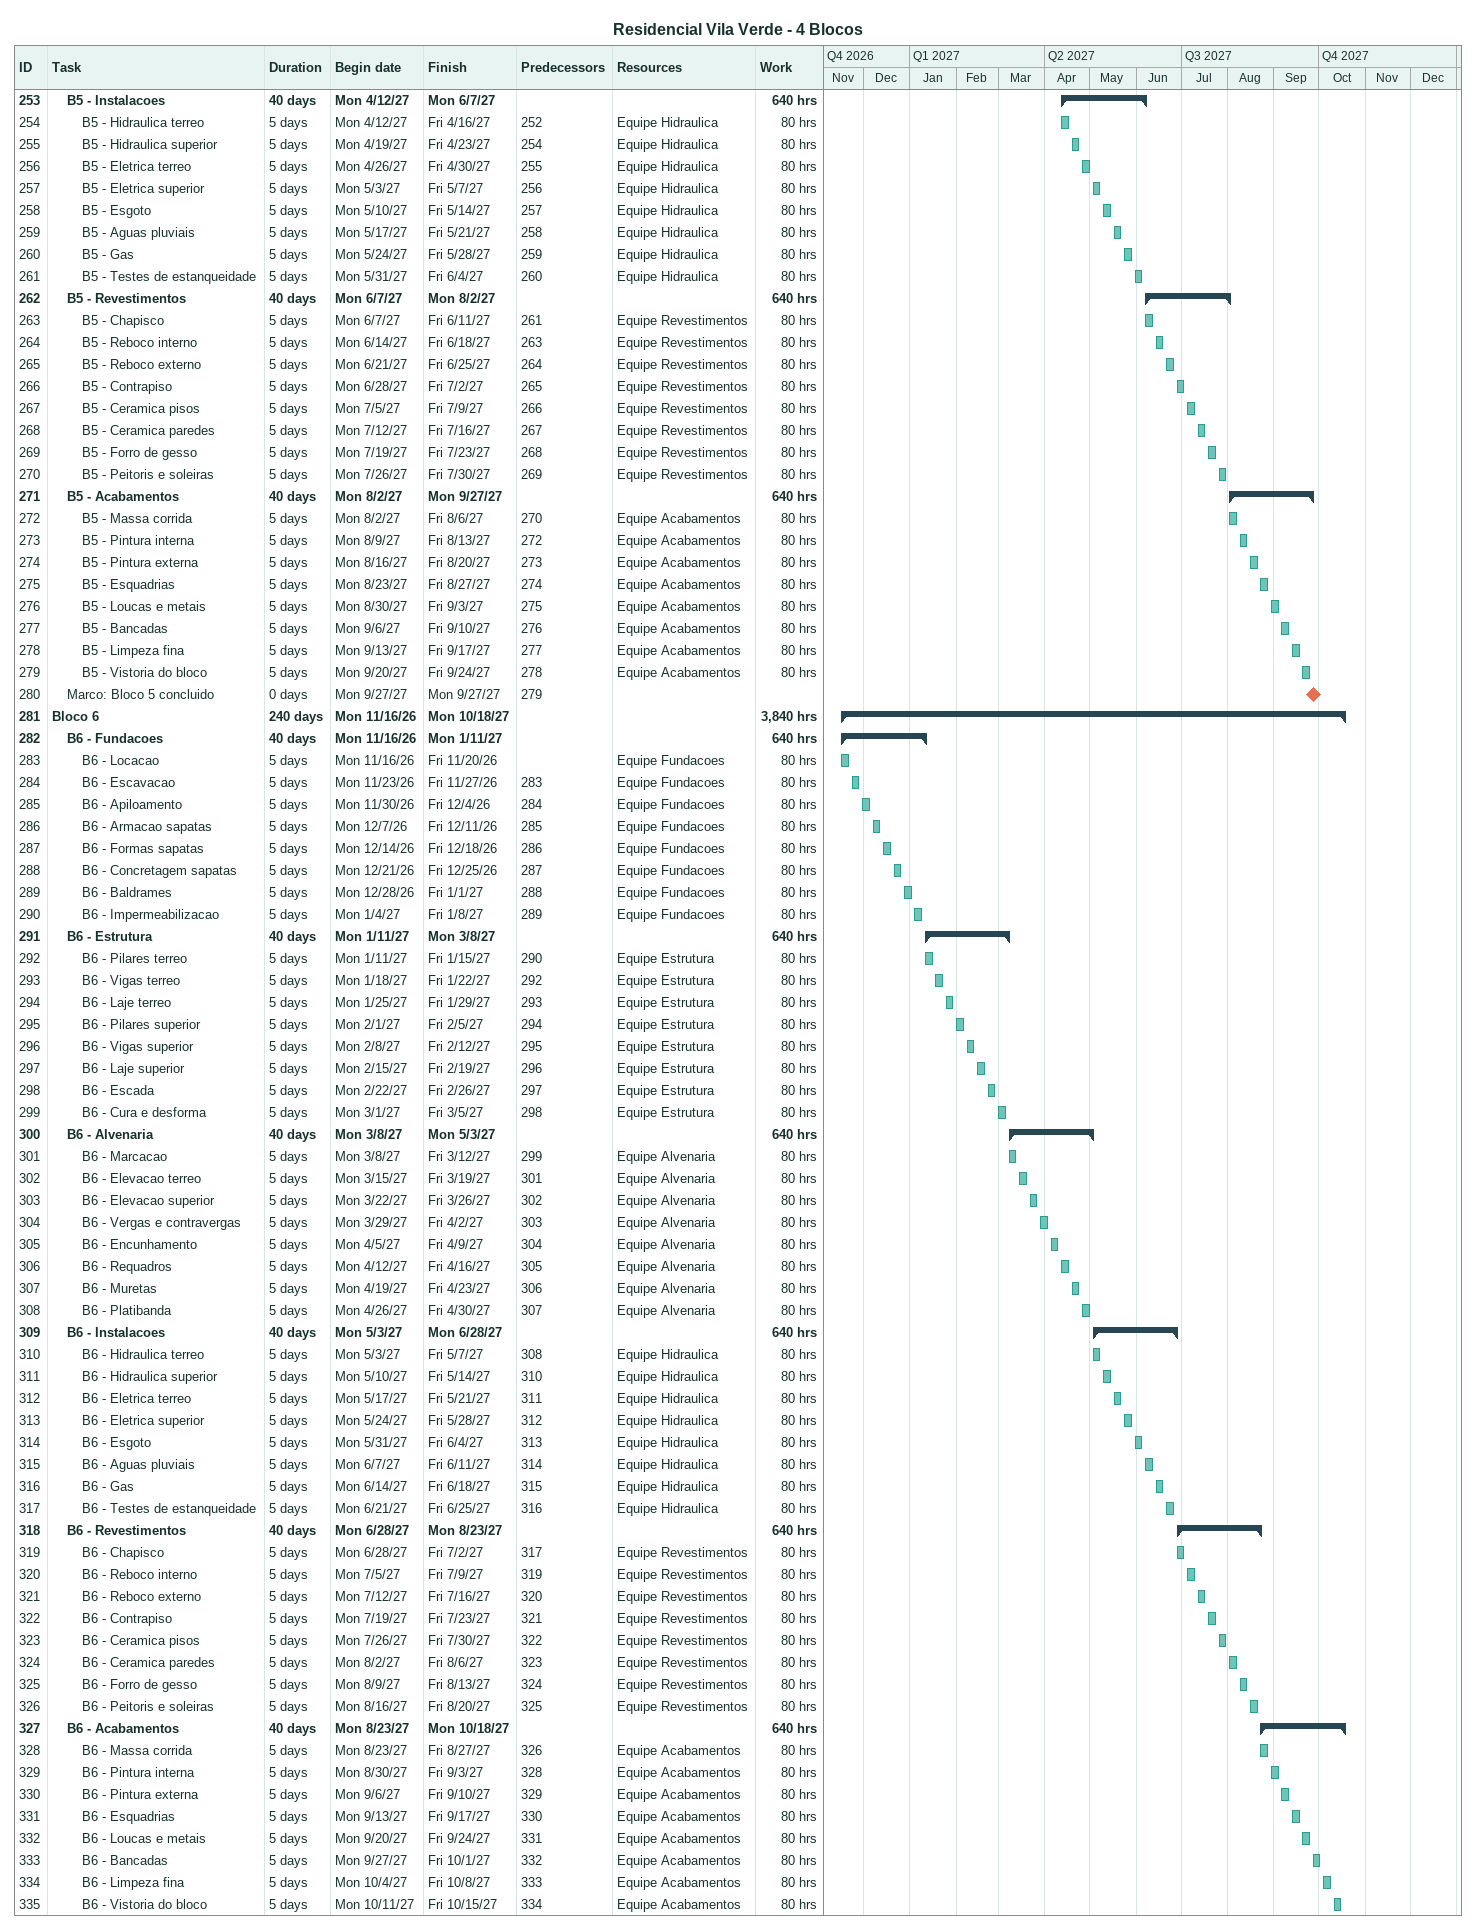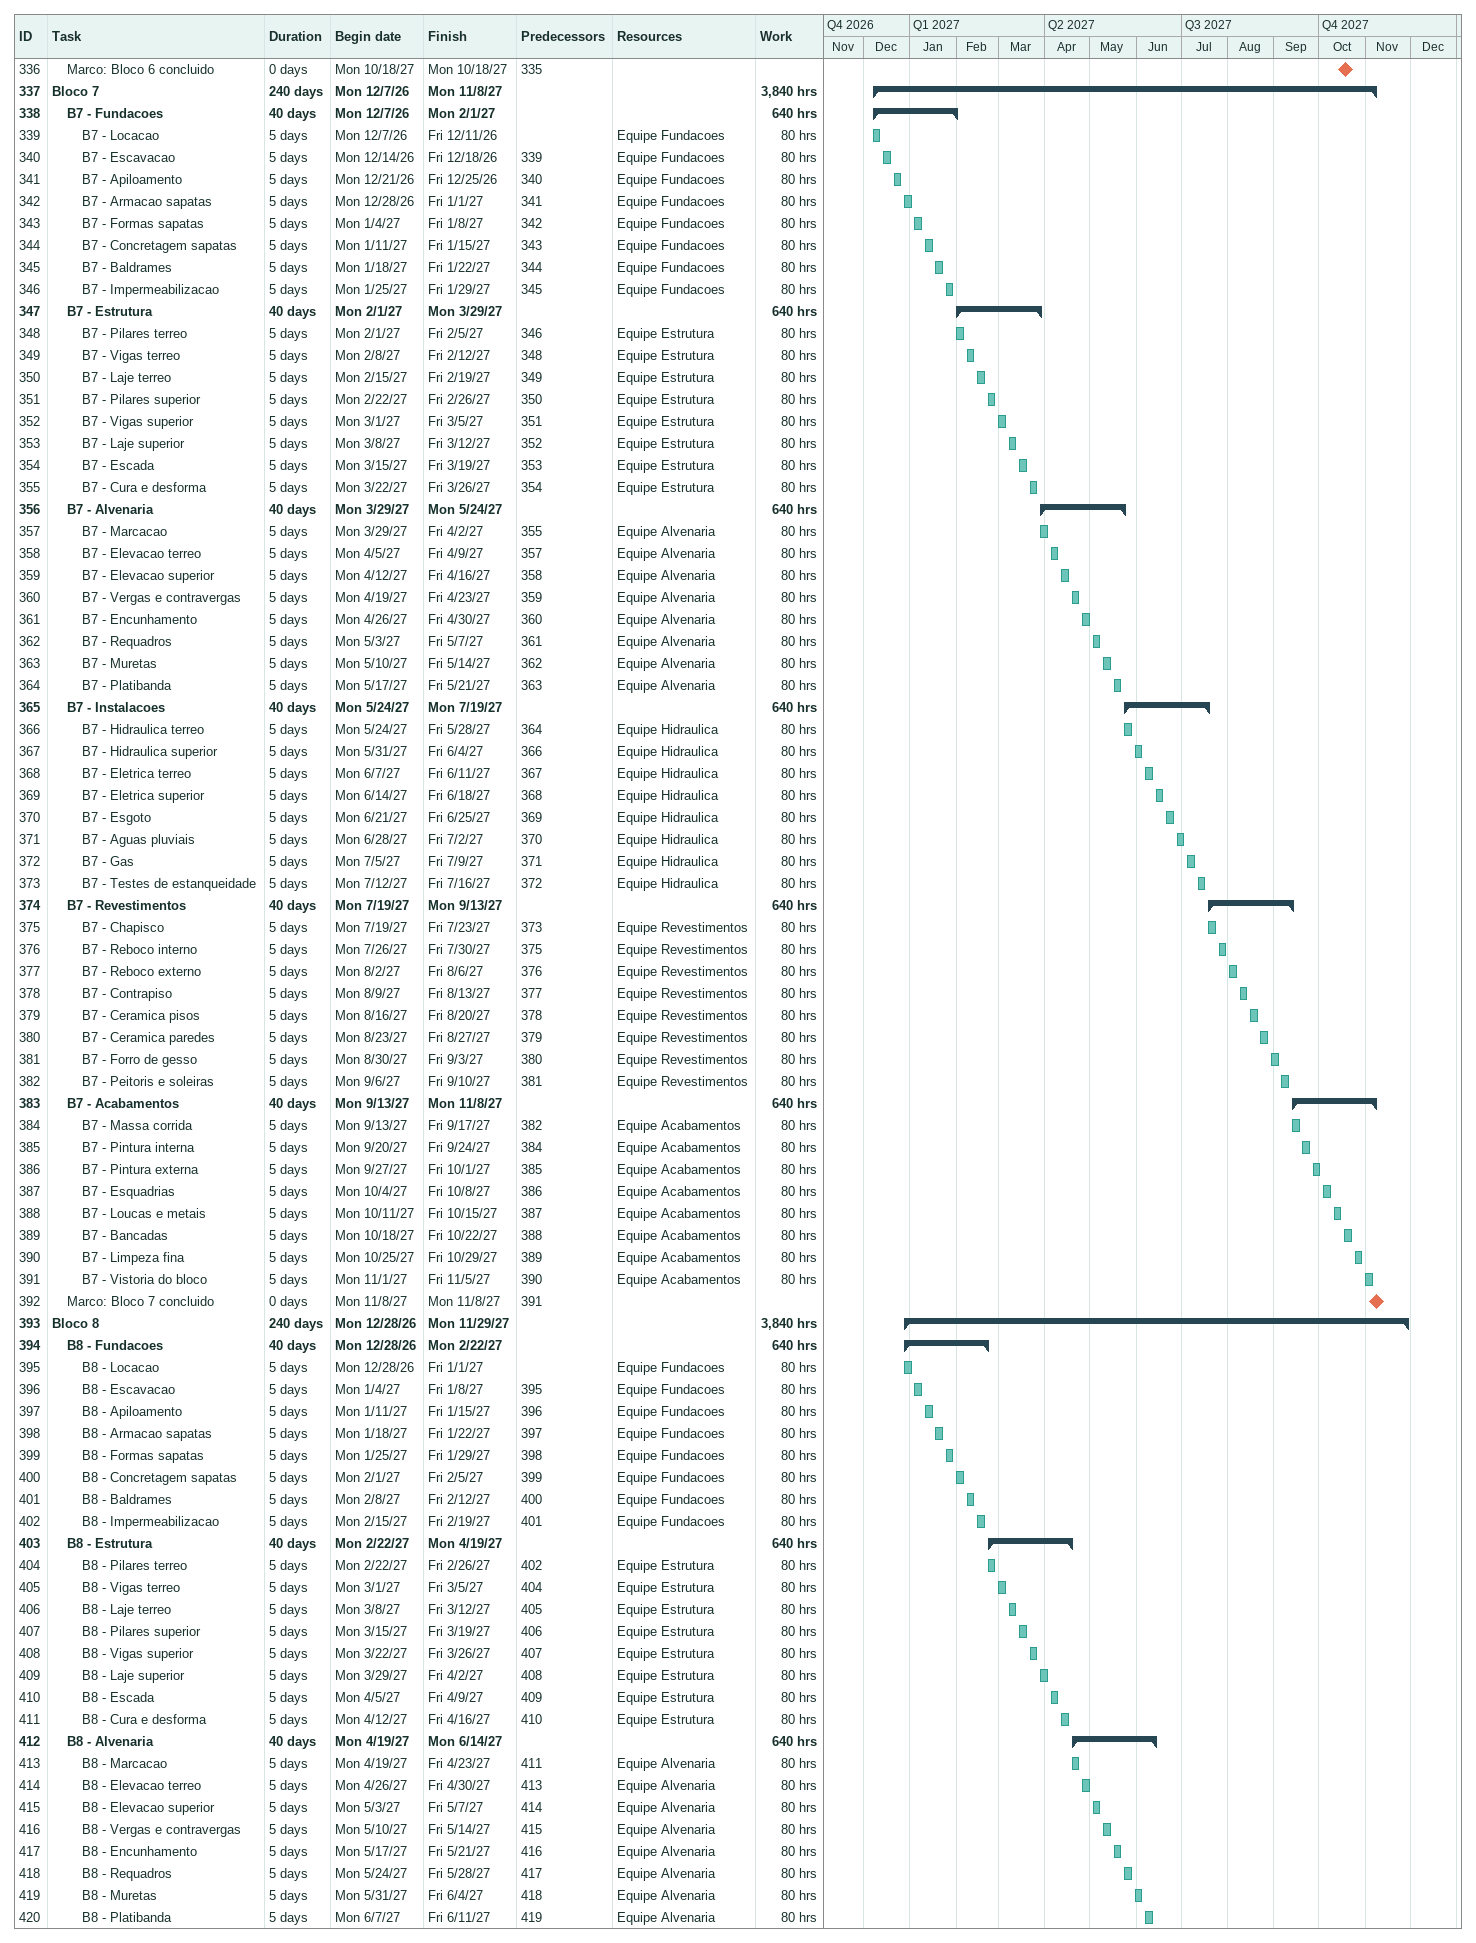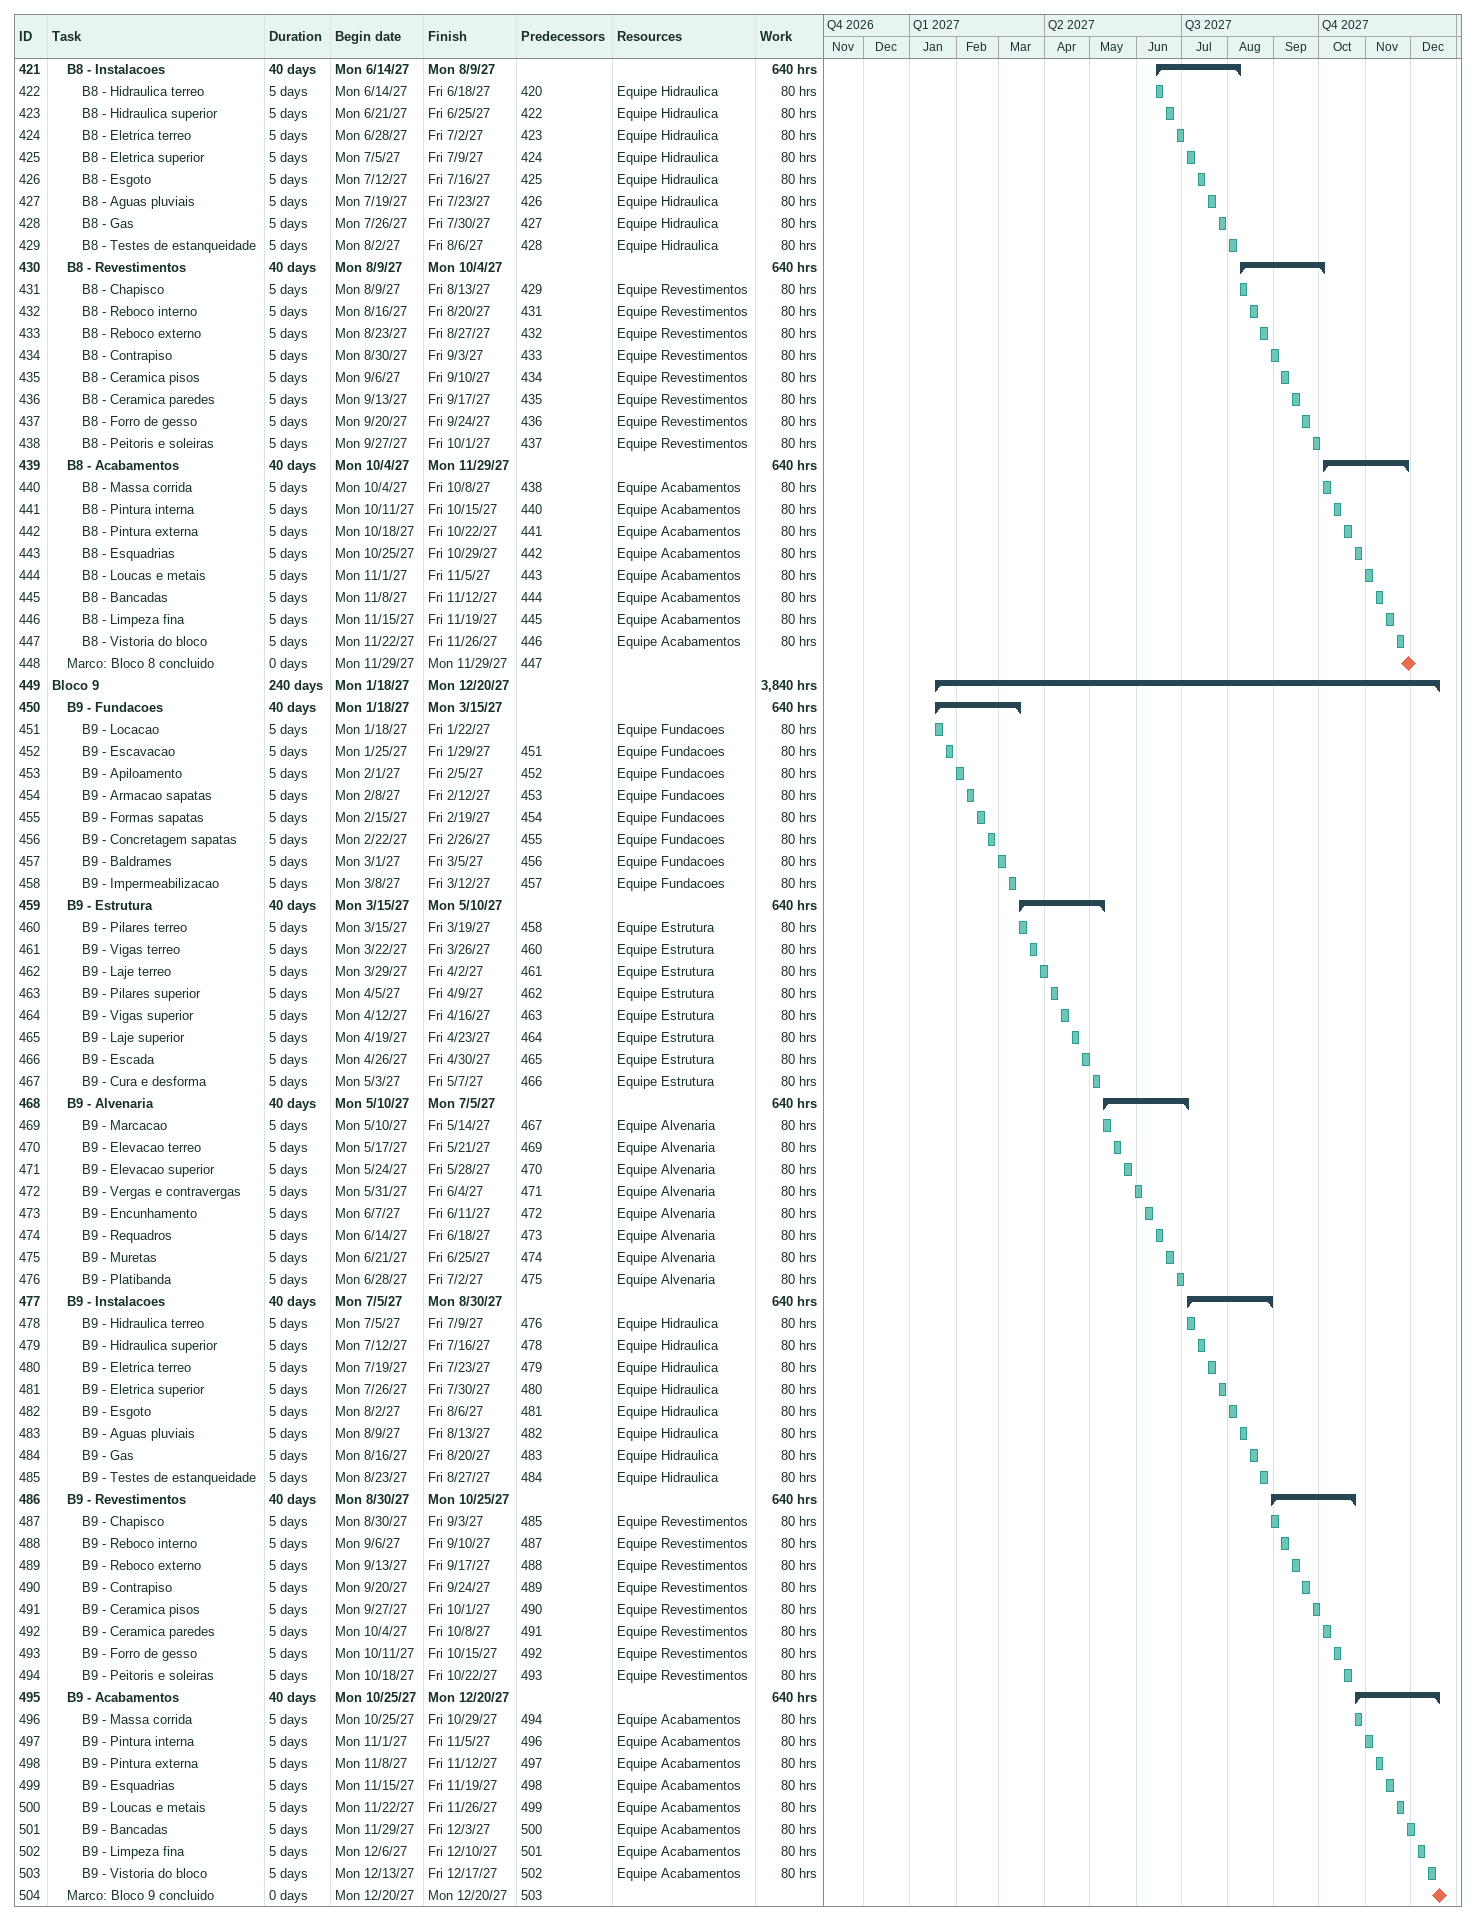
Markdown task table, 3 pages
Residencial Vila Verde - 4 Blocos

| ID | Level | Task | Duration | Start | Finish | Predecessors | Resources | Work (h) |
|---|---|---|---|---|---|---|---|---|
| 253 | 2 | **B5 - Instalacoes** | 40d | 2027-04-12 | 2027-06-07 |  |  | 640 |
| 254 | 3 | B5 - Hidraulica terreo | 5d | 2027-04-12 | 2027-04-16 | 252 | Equipe Hidraulica | 80 |
| 255 | 3 | B5 - Hidraulica superior | 5d | 2027-04-19 | 2027-04-23 | 254 | Equipe Hidraulica | 80 |
| 256 | 3 | B5 - Eletrica terreo | 5d | 2027-04-26 | 2027-04-30 | 255 | Equipe Hidraulica | 80 |
| 257 | 3 | B5 - Eletrica superior | 5d | 2027-05-03 | 2027-05-07 | 256 | Equipe Hidraulica | 80 |
| 258 | 3 | B5 - Esgoto | 5d | 2027-05-10 | 2027-05-14 | 257 | Equipe Hidraulica | 80 |
| 259 | 3 | B5 - Aguas pluviais | 5d | 2027-05-17 | 2027-05-21 | 258 | Equipe Hidraulica | 80 |
| 260 | 3 | B5 - Gas | 5d | 2027-05-24 | 2027-05-28 | 259 | Equipe Hidraulica | 80 |
| 261 | 3 | B5 - Testes de estanqueidade | 5d | 2027-05-31 | 2027-06-04 | 260 | Equipe Hidraulica | 80 |
| 262 | 2 | **B5 - Revestimentos** | 40d | 2027-06-07 | 2027-08-02 |  |  | 640 |
| 263 | 3 | B5 - Chapisco | 5d | 2027-06-07 | 2027-06-11 | 261 | Equipe Revestimentos | 80 |
| 264 | 3 | B5 - Reboco interno | 5d | 2027-06-14 | 2027-06-18 | 263 | Equipe Revestimentos | 80 |
| 265 | 3 | B5 - Reboco externo | 5d | 2027-06-21 | 2027-06-25 | 264 | Equipe Revestimentos | 80 |
| 266 | 3 | B5 - Contrapiso | 5d | 2027-06-28 | 2027-07-02 | 265 | Equipe Revestimentos | 80 |
| 267 | 3 | B5 - Ceramica pisos | 5d | 2027-07-05 | 2027-07-09 | 266 | Equipe Revestimentos | 80 |
| 268 | 3 | B5 - Ceramica paredes | 5d | 2027-07-12 | 2027-07-16 | 267 | Equipe Revestimentos | 80 |
| 269 | 3 | B5 - Forro de gesso | 5d | 2027-07-19 | 2027-07-23 | 268 | Equipe Revestimentos | 80 |
| 270 | 3 | B5 - Peitoris e soleiras | 5d | 2027-07-26 | 2027-07-30 | 269 | Equipe Revestimentos | 80 |
| 271 | 2 | **B5 - Acabamentos** | 40d | 2027-08-02 | 2027-09-27 |  |  | 640 |
| 272 | 3 | B5 - Massa corrida | 5d | 2027-08-02 | 2027-08-06 | 270 | Equipe Acabamentos | 80 |
| 273 | 3 | B5 - Pintura interna | 5d | 2027-08-09 | 2027-08-13 | 272 | Equipe Acabamentos | 80 |
| 274 | 3 | B5 - Pintura externa | 5d | 2027-08-16 | 2027-08-20 | 273 | Equipe Acabamentos | 80 |
| 275 | 3 | B5 - Esquadrias | 5d | 2027-08-23 | 2027-08-27 | 274 | Equipe Acabamentos | 80 |
| 276 | 3 | B5 - Loucas e metais | 5d | 2027-08-30 | 2027-09-03 | 275 | Equipe Acabamentos | 80 |
| 277 | 3 | B5 - Bancadas | 5d | 2027-09-06 | 2027-09-10 | 276 | Equipe Acabamentos | 80 |
| 278 | 3 | B5 - Limpeza fina | 5d | 2027-09-13 | 2027-09-17 | 277 | Equipe Acabamentos | 80 |
| 279 | 3 | B5 - Vistoria do bloco | 5d | 2027-09-20 | 2027-09-24 | 278 | Equipe Acabamentos | 80 |
| 280 | 2 | Marco: Bloco 5 concluido | 0d | 2027-09-27 | 2027-09-27 | 279 |  |  |
| 281 | 1 | **Bloco 6** | 240d | 2026-11-16 | 2027-10-18 |  |  | 3840 |
| 282 | 2 | **B6 - Fundacoes** | 40d | 2026-11-16 | 2027-01-11 |  |  | 640 |
| 283 | 3 | B6 - Locacao | 5d | 2026-11-16 | 2026-11-20 |  | Equipe Fundacoes | 80 |
| 284 | 3 | B6 - Escavacao | 5d | 2026-11-23 | 2026-11-27 | 283 | Equipe Fundacoes | 80 |
| 285 | 3 | B6 - Apiloamento | 5d | 2026-11-30 | 2026-12-04 | 284 | Equipe Fundacoes | 80 |
| 286 | 3 | B6 - Armacao sapatas | 5d | 2026-12-07 | 2026-12-11 | 285 | Equipe Fundacoes | 80 |
| 287 | 3 | B6 - Formas sapatas | 5d | 2026-12-14 | 2026-12-18 | 286 | Equipe Fundacoes | 80 |
| 288 | 3 | B6 - Concretagem sapatas | 5d | 2026-12-21 | 2026-12-25 | 287 | Equipe Fundacoes | 80 |
| 289 | 3 | B6 - Baldrames | 5d | 2026-12-28 | 2027-01-01 | 288 | Equipe Fundacoes | 80 |
| 290 | 3 | B6 - Impermeabilizacao | 5d | 2027-01-04 | 2027-01-08 | 289 | Equipe Fundacoes | 80 |
| 291 | 2 | **B6 - Estrutura** | 40d | 2027-01-11 | 2027-03-08 |  |  | 640 |
| 292 | 3 | B6 - Pilares terreo | 5d | 2027-01-11 | 2027-01-15 | 290 | Equipe Estrutura | 80 |
| 293 | 3 | B6 - Vigas terreo | 5d | 2027-01-18 | 2027-01-22 | 292 | Equipe Estrutura | 80 |
| 294 | 3 | B6 - Laje terreo | 5d | 2027-01-25 | 2027-01-29 | 293 | Equipe Estrutura | 80 |
| 295 | 3 | B6 - Pilares superior | 5d | 2027-02-01 | 2027-02-05 | 294 | Equipe Estrutura | 80 |
| 296 | 3 | B6 - Vigas superior | 5d | 2027-02-08 | 2027-02-12 | 295 | Equipe Estrutura | 80 |
| 297 | 3 | B6 - Laje superior | 5d | 2027-02-15 | 2027-02-19 | 296 | Equipe Estrutura | 80 |
| 298 | 3 | B6 - Escada | 5d | 2027-02-22 | 2027-02-26 | 297 | Equipe Estrutura | 80 |
| 299 | 3 | B6 - Cura e desforma | 5d | 2027-03-01 | 2027-03-05 | 298 | Equipe Estrutura | 80 |
| 300 | 2 | **B6 - Alvenaria** | 40d | 2027-03-08 | 2027-05-03 |  |  | 640 |
| 301 | 3 | B6 - Marcacao | 5d | 2027-03-08 | 2027-03-12 | 299 | Equipe Alvenaria | 80 |
| 302 | 3 | B6 - Elevacao terreo | 5d | 2027-03-15 | 2027-03-19 | 301 | Equipe Alvenaria | 80 |
| 303 | 3 | B6 - Elevacao superior | 5d | 2027-03-22 | 2027-03-26 | 302 | Equipe Alvenaria | 80 |
| 304 | 3 | B6 - Vergas e contravergas | 5d | 2027-03-29 | 2027-04-02 | 303 | Equipe Alvenaria | 80 |
| 305 | 3 | B6 - Encunhamento | 5d | 2027-04-05 | 2027-04-09 | 304 | Equipe Alvenaria | 80 |
| 306 | 3 | B6 - Requadros | 5d | 2027-04-12 | 2027-04-16 | 305 | Equipe Alvenaria | 80 |
| 307 | 3 | B6 - Muretas | 5d | 2027-04-19 | 2027-04-23 | 306 | Equipe Alvenaria | 80 |
| 308 | 3 | B6 - Platibanda | 5d | 2027-04-26 | 2027-04-30 | 307 | Equipe Alvenaria | 80 |
| 309 | 2 | **B6 - Instalacoes** | 40d | 2027-05-03 | 2027-06-28 |  |  | 640 |
| 310 | 3 | B6 - Hidraulica terreo | 5d | 2027-05-03 | 2027-05-07 | 308 | Equipe Hidraulica | 80 |
| 311 | 3 | B6 - Hidraulica superior | 5d | 2027-05-10 | 2027-05-14 | 310 | Equipe Hidraulica | 80 |
| 312 | 3 | B6 - Eletrica terreo | 5d | 2027-05-17 | 2027-05-21 | 311 | Equipe Hidraulica | 80 |
| 313 | 3 | B6 - Eletrica superior | 5d | 2027-05-24 | 2027-05-28 | 312 | Equipe Hidraulica | 80 |
| 314 | 3 | B6 - Esgoto | 5d | 2027-05-31 | 2027-06-04 | 313 | Equipe Hidraulica | 80 |
| 315 | 3 | B6 - Aguas pluviais | 5d | 2027-06-07 | 2027-06-11 | 314 | Equipe Hidraulica | 80 |
| 316 | 3 | B6 - Gas | 5d | 2027-06-14 | 2027-06-18 | 315 | Equipe Hidraulica | 80 |
| 317 | 3 | B6 - Testes de estanqueidade | 5d | 2027-06-21 | 2027-06-25 | 316 | Equipe Hidraulica | 80 |
| 318 | 2 | **B6 - Revestimentos** | 40d | 2027-06-28 | 2027-08-23 |  |  | 640 |
| 319 | 3 | B6 - Chapisco | 5d | 2027-06-28 | 2027-07-02 | 317 | Equipe Revestimentos | 80 |
| 320 | 3 | B6 - Reboco interno | 5d | 2027-07-05 | 2027-07-09 | 319 | Equipe Revestimentos | 80 |
| 321 | 3 | B6 - Reboco externo | 5d | 2027-07-12 | 2027-07-16 | 320 | Equipe Revestimentos | 80 |
| 322 | 3 | B6 - Contrapiso | 5d | 2027-07-19 | 2027-07-23 | 321 | Equipe Revestimentos | 80 |
| 323 | 3 | B6 - Ceramica pisos | 5d | 2027-07-26 | 2027-07-30 | 322 | Equipe Revestimentos | 80 |
| 324 | 3 | B6 - Ceramica paredes | 5d | 2027-08-02 | 2027-08-06 | 323 | Equipe Revestimentos | 80 |
| 325 | 3 | B6 - Forro de gesso | 5d | 2027-08-09 | 2027-08-13 | 324 | Equipe Revestimentos | 80 |
| 326 | 3 | B6 - Peitoris e soleiras | 5d | 2027-08-16 | 2027-08-20 | 325 | Equipe Revestimentos | 80 |
| 327 | 2 | **B6 - Acabamentos** | 40d | 2027-08-23 | 2027-10-18 |  |  | 640 |
| 328 | 3 | B6 - Massa corrida | 5d | 2027-08-23 | 2027-08-27 | 326 | Equipe Acabamentos | 80 |
| 329 | 3 | B6 - Pintura interna | 5d | 2027-08-30 | 2027-09-03 | 328 | Equipe Acabamentos | 80 |
| 330 | 3 | B6 - Pintura externa | 5d | 2027-09-06 | 2027-09-10 | 329 | Equipe Acabamentos | 80 |
| 331 | 3 | B6 - Esquadrias | 5d | 2027-09-13 | 2027-09-17 | 330 | Equipe Acabamentos | 80 |
| 332 | 3 | B6 - Loucas e metais | 5d | 2027-09-20 | 2027-09-24 | 331 | Equipe Acabamentos | 80 |
| 333 | 3 | B6 - Bancadas | 5d | 2027-09-27 | 2027-10-01 | 332 | Equipe Acabamentos | 80 |
| 334 | 3 | B6 - Limpeza fina | 5d | 2027-10-04 | 2027-10-08 | 333 | Equipe Acabamentos | 80 |
| 335 | 3 | B6 - Vistoria do bloco | 5d | 2027-10-11 | 2027-10-15 | 334 | Equipe Acabamentos | 80 |
| 336 | 2 | Marco: Bloco 6 concluido | 0d | 2027-10-18 | 2027-10-18 | 335 |  |  |
| 337 | 1 | **Bloco 7** | 240d | 2026-12-07 | 2027-11-08 |  |  | 3840 |
| 338 | 2 | **B7 - Fundacoes** | 40d | 2026-12-07 | 2027-02-01 |  |  | 640 |
| 339 | 3 | B7 - Locacao | 5d | 2026-12-07 | 2026-12-11 |  | Equipe Fundacoes | 80 |
| 340 | 3 | B7 - Escavacao | 5d | 2026-12-14 | 2026-12-18 | 339 | Equipe Fundacoes | 80 |
| 341 | 3 | B7 - Apiloamento | 5d | 2026-12-21 | 2026-12-25 | 340 | Equipe Fundacoes | 80 |
| 342 | 3 | B7 - Armacao sapatas | 5d | 2026-12-28 | 2027-01-01 | 341 | Equipe Fundacoes | 80 |
| 343 | 3 | B7 - Formas sapatas | 5d | 2027-01-04 | 2027-01-08 | 342 | Equipe Fundacoes | 80 |
| 344 | 3 | B7 - Concretagem sapatas | 5d | 2027-01-11 | 2027-01-15 | 343 | Equipe Fundacoes | 80 |
| 345 | 3 | B7 - Baldrames | 5d | 2027-01-18 | 2027-01-22 | 344 | Equipe Fundacoes | 80 |
| 346 | 3 | B7 - Impermeabilizacao | 5d | 2027-01-25 | 2027-01-29 | 345 | Equipe Fundacoes | 80 |
| 347 | 2 | **B7 - Estrutura** | 40d | 2027-02-01 | 2027-03-29 |  |  | 640 |
| 348 | 3 | B7 - Pilares terreo | 5d | 2027-02-01 | 2027-02-05 | 346 | Equipe Estrutura | 80 |
| 349 | 3 | B7 - Vigas terreo | 5d | 2027-02-08 | 2027-02-12 | 348 | Equipe Estrutura | 80 |
| 350 | 3 | B7 - Laje terreo | 5d | 2027-02-15 | 2027-02-19 | 349 | Equipe Estrutura | 80 |
| 351 | 3 | B7 - Pilares superior | 5d | 2027-02-22 | 2027-02-26 | 350 | Equipe Estrutura | 80 |
| 352 | 3 | B7 - Vigas superior | 5d | 2027-03-01 | 2027-03-05 | 351 | Equipe Estrutura | 80 |
| 353 | 3 | B7 - Laje superior | 5d | 2027-03-08 | 2027-03-12 | 352 | Equipe Estrutura | 80 |
| 354 | 3 | B7 - Escada | 5d | 2027-03-15 | 2027-03-19 | 353 | Equipe Estrutura | 80 |
| 355 | 3 | B7 - Cura e desforma | 5d | 2027-03-22 | 2027-03-26 | 354 | Equipe Estrutura | 80 |
| 356 | 2 | **B7 - Alvenaria** | 40d | 2027-03-29 | 2027-05-24 |  |  | 640 |
| 357 | 3 | B7 - Marcacao | 5d | 2027-03-29 | 2027-04-02 | 355 | Equipe Alvenaria | 80 |
| 358 | 3 | B7 - Elevacao terreo | 5d | 2027-04-05 | 2027-04-09 | 357 | Equipe Alvenaria | 80 |
| 359 | 3 | B7 - Elevacao superior | 5d | 2027-04-12 | 2027-04-16 | 358 | Equipe Alvenaria | 80 |
| 360 | 3 | B7 - Vergas e contravergas | 5d | 2027-04-19 | 2027-04-23 | 359 | Equipe Alvenaria | 80 |
| 361 | 3 | B7 - Encunhamento | 5d | 2027-04-26 | 2027-04-30 | 360 | Equipe Alvenaria | 80 |
| 362 | 3 | B7 - Requadros | 5d | 2027-05-03 | 2027-05-07 | 361 | Equipe Alvenaria | 80 |
| 363 | 3 | B7 - Muretas | 5d | 2027-05-10 | 2027-05-14 | 362 | Equipe Alvenaria | 80 |
| 364 | 3 | B7 - Platibanda | 5d | 2027-05-17 | 2027-05-21 | 363 | Equipe Alvenaria | 80 |
| 365 | 2 | **B7 - Instalacoes** | 40d | 2027-05-24 | 2027-07-19 |  |  | 640 |
| 366 | 3 | B7 - Hidraulica terreo | 5d | 2027-05-24 | 2027-05-28 | 364 | Equipe Hidraulica | 80 |
| 367 | 3 | B7 - Hidraulica superior | 5d | 2027-05-31 | 2027-06-04 | 366 | Equipe Hidraulica | 80 |
| 368 | 3 | B7 - Eletrica terreo | 5d | 2027-06-07 | 2027-06-11 | 367 | Equipe Hidraulica | 80 |
| 369 | 3 | B7 - Eletrica superior | 5d | 2027-06-14 | 2027-06-18 | 368 | Equipe Hidraulica | 80 |
| 370 | 3 | B7 - Esgoto | 5d | 2027-06-21 | 2027-06-25 | 369 | Equipe Hidraulica | 80 |
| 371 | 3 | B7 - Aguas pluviais | 5d | 2027-06-28 | 2027-07-02 | 370 | Equipe Hidraulica | 80 |
| 372 | 3 | B7 - Gas | 5d | 2027-07-05 | 2027-07-09 | 371 | Equipe Hidraulica | 80 |
| 373 | 3 | B7 - Testes de estanqueidade | 5d | 2027-07-12 | 2027-07-16 | 372 | Equipe Hidraulica | 80 |
| 374 | 2 | **B7 - Revestimentos** | 40d | 2027-07-19 | 2027-09-13 |  |  | 640 |
| 375 | 3 | B7 - Chapisco | 5d | 2027-07-19 | 2027-07-23 | 373 | Equipe Revestimentos | 80 |
| 376 | 3 | B7 - Reboco interno | 5d | 2027-07-26 | 2027-07-30 | 375 | Equipe Revestimentos | 80 |
| 377 | 3 | B7 - Reboco externo | 5d | 2027-08-02 | 2027-08-06 | 376 | Equipe Revestimentos | 80 |
| 378 | 3 | B7 - Contrapiso | 5d | 2027-08-09 | 2027-08-13 | 377 | Equipe Revestimentos | 80 |
| 379 | 3 | B7 - Ceramica pisos | 5d | 2027-08-16 | 2027-08-20 | 378 | Equipe Revestimentos | 80 |
| 380 | 3 | B7 - Ceramica paredes | 5d | 2027-08-23 | 2027-08-27 | 379 | Equipe Revestimentos | 80 |
| 381 | 3 | B7 - Forro de gesso | 5d | 2027-08-30 | 2027-09-03 | 380 | Equipe Revestimentos | 80 |
| 382 | 3 | B7 - Peitoris e soleiras | 5d | 2027-09-06 | 2027-09-10 | 381 | Equipe Revestimentos | 80 |
| 383 | 2 | **B7 - Acabamentos** | 40d | 2027-09-13 | 2027-11-08 |  |  | 640 |
| 384 | 3 | B7 - Massa corrida | 5d | 2027-09-13 | 2027-09-17 | 382 | Equipe Acabamentos | 80 |
| 385 | 3 | B7 - Pintura interna | 5d | 2027-09-20 | 2027-09-24 | 384 | Equipe Acabamentos | 80 |
| 386 | 3 | B7 - Pintura externa | 5d | 2027-09-27 | 2027-10-01 | 385 | Equipe Acabamentos | 80 |
| 387 | 3 | B7 - Esquadrias | 5d | 2027-10-04 | 2027-10-08 | 386 | Equipe Acabamentos | 80 |
| 388 | 3 | B7 - Loucas e metais | 5d | 2027-10-11 | 2027-10-15 | 387 | Equipe Acabamentos | 80 |
| 389 | 3 | B7 - Bancadas | 5d | 2027-10-18 | 2027-10-22 | 388 | Equipe Acabamentos | 80 |
| 390 | 3 | B7 - Limpeza fina | 5d | 2027-10-25 | 2027-10-29 | 389 | Equipe Acabamentos | 80 |
| 391 | 3 | B7 - Vistoria do bloco | 5d | 2027-11-01 | 2027-11-05 | 390 | Equipe Acabamentos | 80 |
| 392 | 2 | Marco: Bloco 7 concluido | 0d | 2027-11-08 | 2027-11-08 | 391 |  |  |
| 393 | 1 | **Bloco 8** | 240d | 2026-12-28 | 2027-11-29 |  |  | 3840 |
| 394 | 2 | **B8 - Fundacoes** | 40d | 2026-12-28 | 2027-02-22 |  |  | 640 |
| 395 | 3 | B8 - Locacao | 5d | 2026-12-28 | 2027-01-01 |  | Equipe Fundacoes | 80 |
| 396 | 3 | B8 - Escavacao | 5d | 2027-01-04 | 2027-01-08 | 395 | Equipe Fundacoes | 80 |
| 397 | 3 | B8 - Apiloamento | 5d | 2027-01-11 | 2027-01-15 | 396 | Equipe Fundacoes | 80 |
| 398 | 3 | B8 - Armacao sapatas | 5d | 2027-01-18 | 2027-01-22 | 397 | Equipe Fundacoes | 80 |
| 399 | 3 | B8 - Formas sapatas | 5d | 2027-01-25 | 2027-01-29 | 398 | Equipe Fundacoes | 80 |
| 400 | 3 | B8 - Concretagem sapatas | 5d | 2027-02-01 | 2027-02-05 | 399 | Equipe Fundacoes | 80 |
| 401 | 3 | B8 - Baldrames | 5d | 2027-02-08 | 2027-02-12 | 400 | Equipe Fundacoes | 80 |
| 402 | 3 | B8 - Impermeabilizacao | 5d | 2027-02-15 | 2027-02-19 | 401 | Equipe Fundacoes | 80 |
| 403 | 2 | **B8 - Estrutura** | 40d | 2027-02-22 | 2027-04-19 |  |  | 640 |
| 404 | 3 | B8 - Pilares terreo | 5d | 2027-02-22 | 2027-02-26 | 402 | Equipe Estrutura | 80 |
| 405 | 3 | B8 - Vigas terreo | 5d | 2027-03-01 | 2027-03-05 | 404 | Equipe Estrutura | 80 |
| 406 | 3 | B8 - Laje terreo | 5d | 2027-03-08 | 2027-03-12 | 405 | Equipe Estrutura | 80 |
| 407 | 3 | B8 - Pilares superior | 5d | 2027-03-15 | 2027-03-19 | 406 | Equipe Estrutura | 80 |
| 408 | 3 | B8 - Vigas superior | 5d | 2027-03-22 | 2027-03-26 | 407 | Equipe Estrutura | 80 |
| 409 | 3 | B8 - Laje superior | 5d | 2027-03-29 | 2027-04-02 | 408 | Equipe Estrutura | 80 |
| 410 | 3 | B8 - Escada | 5d | 2027-04-05 | 2027-04-09 | 409 | Equipe Estrutura | 80 |
| 411 | 3 | B8 - Cura e desforma | 5d | 2027-04-12 | 2027-04-16 | 410 | Equipe Estrutura | 80 |
| 412 | 2 | **B8 - Alvenaria** | 40d | 2027-04-19 | 2027-06-14 |  |  | 640 |
| 413 | 3 | B8 - Marcacao | 5d | 2027-04-19 | 2027-04-23 | 411 | Equipe Alvenaria | 80 |
| 414 | 3 | B8 - Elevacao terreo | 5d | 2027-04-26 | 2027-04-30 | 413 | Equipe Alvenaria | 80 |
| 415 | 3 | B8 - Elevacao superior | 5d | 2027-05-03 | 2027-05-07 | 414 | Equipe Alvenaria | 80 |
| 416 | 3 | B8 - Vergas e contravergas | 5d | 2027-05-10 | 2027-05-14 | 415 | Equipe Alvenaria | 80 |
| 417 | 3 | B8 - Encunhamento | 5d | 2027-05-17 | 2027-05-21 | 416 | Equipe Alvenaria | 80 |
| 418 | 3 | B8 - Requadros | 5d | 2027-05-24 | 2027-05-28 | 417 | Equipe Alvenaria | 80 |
| 419 | 3 | B8 - Muretas | 5d | 2027-05-31 | 2027-06-04 | 418 | Equipe Alvenaria | 80 |
| 420 | 3 | B8 - Platibanda | 5d | 2027-06-07 | 2027-06-11 | 419 | Equipe Alvenaria | 80 |
| 421 | 2 | **B8 - Instalacoes** | 40d | 2027-06-14 | 2027-08-09 |  |  | 640 |
| 422 | 3 | B8 - Hidraulica terreo | 5d | 2027-06-14 | 2027-06-18 | 420 | Equipe Hidraulica | 80 |
| 423 | 3 | B8 - Hidraulica superior | 5d | 2027-06-21 | 2027-06-25 | 422 | Equipe Hidraulica | 80 |
| 424 | 3 | B8 - Eletrica terreo | 5d | 2027-06-28 | 2027-07-02 | 423 | Equipe Hidraulica | 80 |
| 425 | 3 | B8 - Eletrica superior | 5d | 2027-07-05 | 2027-07-09 | 424 | Equipe Hidraulica | 80 |
| 426 | 3 | B8 - Esgoto | 5d | 2027-07-12 | 2027-07-16 | 425 | Equipe Hidraulica | 80 |
| 427 | 3 | B8 - Aguas pluviais | 5d | 2027-07-19 | 2027-07-23 | 426 | Equipe Hidraulica | 80 |
| 428 | 3 | B8 - Gas | 5d | 2027-07-26 | 2027-07-30 | 427 | Equipe Hidraulica | 80 |
| 429 | 3 | B8 - Testes de estanqueidade | 5d | 2027-08-02 | 2027-08-06 | 428 | Equipe Hidraulica | 80 |
| 430 | 2 | **B8 - Revestimentos** | 40d | 2027-08-09 | 2027-10-04 |  |  | 640 |
| 431 | 3 | B8 - Chapisco | 5d | 2027-08-09 | 2027-08-13 | 429 | Equipe Revestimentos | 80 |
| 432 | 3 | B8 - Reboco interno | 5d | 2027-08-16 | 2027-08-20 | 431 | Equipe Revestimentos | 80 |
| 433 | 3 | B8 - Reboco externo | 5d | 2027-08-23 | 2027-08-27 | 432 | Equipe Revestimentos | 80 |
| 434 | 3 | B8 - Contrapiso | 5d | 2027-08-30 | 2027-09-03 | 433 | Equipe Revestimentos | 80 |
| 435 | 3 | B8 - Ceramica pisos | 5d | 2027-09-06 | 2027-09-10 | 434 | Equipe Revestimentos | 80 |
| 436 | 3 | B8 - Ceramica paredes | 5d | 2027-09-13 | 2027-09-17 | 435 | Equipe Revestimentos | 80 |
| 437 | 3 | B8 - Forro de gesso | 5d | 2027-09-20 | 2027-09-24 | 436 | Equipe Revestimentos | 80 |
| 438 | 3 | B8 - Peitoris e soleiras | 5d | 2027-09-27 | 2027-10-01 | 437 | Equipe Revestimentos | 80 |
| 439 | 2 | **B8 - Acabamentos** | 40d | 2027-10-04 | 2027-11-29 |  |  | 640 |
| 440 | 3 | B8 - Massa corrida | 5d | 2027-10-04 | 2027-10-08 | 438 | Equipe Acabamentos | 80 |
| 441 | 3 | B8 - Pintura interna | 5d | 2027-10-11 | 2027-10-15 | 440 | Equipe Acabamentos | 80 |
| 442 | 3 | B8 - Pintura externa | 5d | 2027-10-18 | 2027-10-22 | 441 | Equipe Acabamentos | 80 |
| 443 | 3 | B8 - Esquadrias | 5d | 2027-10-25 | 2027-10-29 | 442 | Equipe Acabamentos | 80 |
| 444 | 3 | B8 - Loucas e metais | 5d | 2027-11-01 | 2027-11-05 | 443 | Equipe Acabamentos | 80 |
| 445 | 3 | B8 - Bancadas | 5d | 2027-11-08 | 2027-11-12 | 444 | Equipe Acabamentos | 80 |
| 446 | 3 | B8 - Limpeza fina | 5d | 2027-11-15 | 2027-11-19 | 445 | Equipe Acabamentos | 80 |
| 447 | 3 | B8 - Vistoria do bloco | 5d | 2027-11-22 | 2027-11-26 | 446 | Equipe Acabamentos | 80 |
| 448 | 2 | Marco: Bloco 8 concluido | 0d | 2027-11-29 | 2027-11-29 | 447 |  |  |
| 449 | 1 | **Bloco 9** | 240d | 2027-01-18 | 2027-12-20 |  |  | 3840 |
| 450 | 2 | **B9 - Fundacoes** | 40d | 2027-01-18 | 2027-03-15 |  |  | 640 |
| 451 | 3 | B9 - Locacao | 5d | 2027-01-18 | 2027-01-22 |  | Equipe Fundacoes | 80 |
| 452 | 3 | B9 - Escavacao | 5d | 2027-01-25 | 2027-01-29 | 451 | Equipe Fundacoes | 80 |
| 453 | 3 | B9 - Apiloamento | 5d | 2027-02-01 | 2027-02-05 | 452 | Equipe Fundacoes | 80 |
| 454 | 3 | B9 - Armacao sapatas | 5d | 2027-02-08 | 2027-02-12 | 453 | Equipe Fundacoes | 80 |
| 455 | 3 | B9 - Formas sapatas | 5d | 2027-02-15 | 2027-02-19 | 454 | Equipe Fundacoes | 80 |
| 456 | 3 | B9 - Concretagem sapatas | 5d | 2027-02-22 | 2027-02-26 | 455 | Equipe Fundacoes | 80 |
| 457 | 3 | B9 - Baldrames | 5d | 2027-03-01 | 2027-03-05 | 456 | Equipe Fundacoes | 80 |
| 458 | 3 | B9 - Impermeabilizacao | 5d | 2027-03-08 | 2027-03-12 | 457 | Equipe Fundacoes | 80 |
| 459 | 2 | **B9 - Estrutura** | 40d | 2027-03-15 | 2027-05-10 |  |  | 640 |
| 460 | 3 | B9 - Pilares terreo | 5d | 2027-03-15 | 2027-03-19 | 458 | Equipe Estrutura | 80 |
| 461 | 3 | B9 - Vigas terreo | 5d | 2027-03-22 | 2027-03-26 | 460 | Equipe Estrutura | 80 |
| 462 | 3 | B9 - Laje terreo | 5d | 2027-03-29 | 2027-04-02 | 461 | Equipe Estrutura | 80 |
| 463 | 3 | B9 - Pilares superior | 5d | 2027-04-05 | 2027-04-09 | 462 | Equipe Estrutura | 80 |
| 464 | 3 | B9 - Vigas superior | 5d | 2027-04-12 | 2027-04-16 | 463 | Equipe Estrutura | 80 |
| 465 | 3 | B9 - Laje superior | 5d | 2027-04-19 | 2027-04-23 | 464 | Equipe Estrutura | 80 |
| 466 | 3 | B9 - Escada | 5d | 2027-04-26 | 2027-04-30 | 465 | Equipe Estrutura | 80 |
| 467 | 3 | B9 - Cura e desforma | 5d | 2027-05-03 | 2027-05-07 | 466 | Equipe Estrutura | 80 |
| 468 | 2 | **B9 - Alvenaria** | 40d | 2027-05-10 | 2027-07-05 |  |  | 640 |
| 469 | 3 | B9 - Marcacao | 5d | 2027-05-10 | 2027-05-14 | 467 | Equipe Alvenaria | 80 |
| 470 | 3 | B9 - Elevacao terreo | 5d | 2027-05-17 | 2027-05-21 | 469 | Equipe Alvenaria | 80 |
| 471 | 3 | B9 - Elevacao superior | 5d | 2027-05-24 | 2027-05-28 | 470 | Equipe Alvenaria | 80 |
| 472 | 3 | B9 - Vergas e contravergas | 5d | 2027-05-31 | 2027-06-04 | 471 | Equipe Alvenaria | 80 |
| 473 | 3 | B9 - Encunhamento | 5d | 2027-06-07 | 2027-06-11 | 472 | Equipe Alvenaria | 80 |
| 474 | 3 | B9 - Requadros | 5d | 2027-06-14 | 2027-06-18 | 473 | Equipe Alvenaria | 80 |
| 475 | 3 | B9 - Muretas | 5d | 2027-06-21 | 2027-06-25 | 474 | Equipe Alvenaria | 80 |
| 476 | 3 | B9 - Platibanda | 5d | 2027-06-28 | 2027-07-02 | 475 | Equipe Alvenaria | 80 |
| 477 | 2 | **B9 - Instalacoes** | 40d | 2027-07-05 | 2027-08-30 |  |  | 640 |
| 478 | 3 | B9 - Hidraulica terreo | 5d | 2027-07-05 | 2027-07-09 | 476 | Equipe Hidraulica | 80 |
| 479 | 3 | B9 - Hidraulica superior | 5d | 2027-07-12 | 2027-07-16 | 478 | Equipe Hidraulica | 80 |
| 480 | 3 | B9 - Eletrica terreo | 5d | 2027-07-19 | 2027-07-23 | 479 | Equipe Hidraulica | 80 |
| 481 | 3 | B9 - Eletrica superior | 5d | 2027-07-26 | 2027-07-30 | 480 | Equipe Hidraulica | 80 |
| 482 | 3 | B9 - Esgoto | 5d | 2027-08-02 | 2027-08-06 | 481 | Equipe Hidraulica | 80 |
| 483 | 3 | B9 - Aguas pluviais | 5d | 2027-08-09 | 2027-08-13 | 482 | Equipe Hidraulica | 80 |
| 484 | 3 | B9 - Gas | 5d | 2027-08-16 | 2027-08-20 | 483 | Equipe Hidraulica | 80 |
| 485 | 3 | B9 - Testes de estanqueidade | 5d | 2027-08-23 | 2027-08-27 | 484 | Equipe Hidraulica | 80 |
| 486 | 2 | **B9 - Revestimentos** | 40d | 2027-08-30 | 2027-10-25 |  |  | 640 |
| 487 | 3 | B9 - Chapisco | 5d | 2027-08-30 | 2027-09-03 | 485 | Equipe Revestimentos | 80 |
| 488 | 3 | B9 - Reboco interno | 5d | 2027-09-06 | 2027-09-10 | 487 | Equipe Revestimentos | 80 |
| 489 | 3 | B9 - Reboco externo | 5d | 2027-09-13 | 2027-09-17 | 488 | Equipe Revestimentos | 80 |
| 490 | 3 | B9 - Contrapiso | 5d | 2027-09-20 | 2027-09-24 | 489 | Equipe Revestimentos | 80 |
| 491 | 3 | B9 - Ceramica pisos | 5d | 2027-09-27 | 2027-10-01 | 490 | Equipe Revestimentos | 80 |
| 492 | 3 | B9 - Ceramica paredes | 5d | 2027-10-04 | 2027-10-08 | 491 | Equipe Revestimentos | 80 |
| 493 | 3 | B9 - Forro de gesso | 5d | 2027-10-11 | 2027-10-15 | 492 | Equipe Revestimentos | 80 |
| 494 | 3 | B9 - Peitoris e soleiras | 5d | 2027-10-18 | 2027-10-22 | 493 | Equipe Revestimentos | 80 |
| 495 | 2 | **B9 - Acabamentos** | 40d | 2027-10-25 | 2027-12-20 |  |  | 640 |
| 496 | 3 | B9 - Massa corrida | 5d | 2027-10-25 | 2027-10-29 | 494 | Equipe Acabamentos | 80 |
| 497 | 3 | B9 - Pintura interna | 5d | 2027-11-01 | 2027-11-05 | 496 | Equipe Acabamentos | 80 |
| 498 | 3 | B9 - Pintura externa | 5d | 2027-11-08 | 2027-11-12 | 497 | Equipe Acabamentos | 80 |
| 499 | 3 | B9 - Esquadrias | 5d | 2027-11-15 | 2027-11-19 | 498 | Equipe Acabamentos | 80 |
| 500 | 3 | B9 - Loucas e metais | 5d | 2027-11-22 | 2027-11-26 | 499 | Equipe Acabamentos | 80 |
| 501 | 3 | B9 - Bancadas | 5d | 2027-11-29 | 2027-12-03 | 500 | Equipe Acabamentos | 80 |
| 502 | 3 | B9 - Limpeza fina | 5d | 2027-12-06 | 2027-12-10 | 501 | Equipe Acabamentos | 80 |
| 503 | 3 | B9 - Vistoria do bloco | 5d | 2027-12-13 | 2027-12-17 | 502 | Equipe Acabamentos | 80 |
| 504 | 2 | Marco: Bloco 9 concluido | 0d | 2027-12-20 | 2027-12-20 | 503 |  |  |
